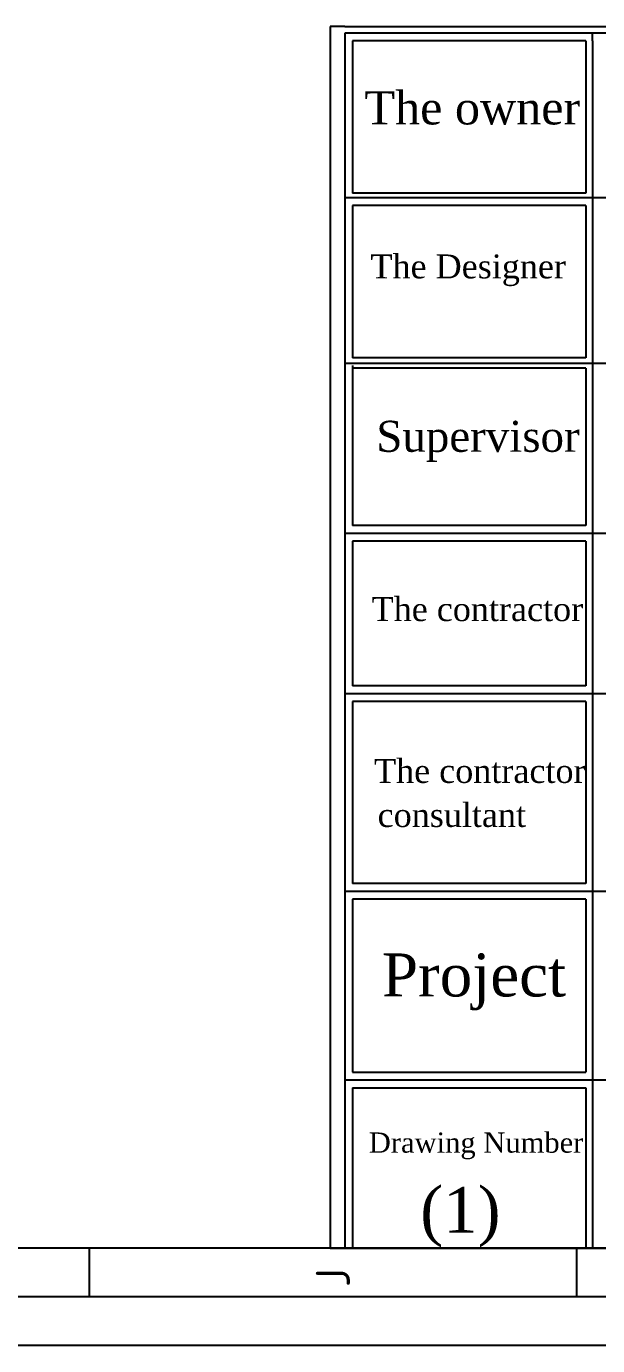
# Model space of a CAD drawing. Header units: inches. Extents: x 17 to 217, y 4 to 204.
# Drawn here: x 147.1 to 170.5, y 4.5 to 58.6 of the extents above; entities that cross this region are included whole.
import ezdxf

# ---------------------------------------------------------------- set-up
doc = ezdxf.new("R2010")
doc.units = ezdxf.units.IN
doc.header["$MEASUREMENT"] = 0
for name, color, linetype in [('035', 5, 'Continuous'), ('BADG', 6, 'Continuous'), ('HATSH', 1, 'Continuous')]:
    doc.layers.add(name, color=color, linetype=linetype)
doc.styles.add('en', font='times.ttf')
doc.styles.add('ISO Proportional', font='isocp.shx')

msp = doc.modelspace()

# ---------------------------------------------------------------- linework, layer by layer
for p, q in [((213.311, 58.324, -0.445), (160.153, 58.324, -0.445)), ((170.046, 58.007, -0.445), (160.469, 58.007, -0.445)), ((160.469, 58.007, -0.445), (160.469, 51.755, -0.445)), ((210.483, 51.567, -0.445), (160.153, 51.567, -0.445)), ((170.046, 51.755, -0.445), (160.469, 51.755, -0.445)), ((170.046, 51.251, -0.445), (160.469, 51.251, -0.445)), ((160.469, 51.251, -0.445), (160.469, 44.998, -0.445)), ((170.046, 44.998, -0.445), (160.469, 44.998, -0.445)), ((210.483, 44.764, -0.445), (160.153, 44.764, -0.445)), ((160.469, 44.682, -0.445), (160.469, 38.113, -0.445)), ((170.046, 44.569, -0.445), (160.469, 44.569, -0.445)), ((170.046, 38.113, -0.445), (160.469, 38.113, -0.445)), ((170.046, 38.113, -0.445), (160.469, 38.113, -0.445)), ((160.469, 37.48, -0.445), (160.469, 31.53, -0.445)), ((170.046, 37.48, -0.445), (160.469, 37.48, -0.445)), ((170.046, 31.53, -0.445), (160.469, 31.53, -0.445)), ((166.15, 31.53, -0.445), (160.469, 31.53, -0.445)), ((213.312, 31.213, -0.445), (160.153, 31.213, -0.445)), ((160.469, 30.896, -0.445), (160.469, 23.415, -0.445)), ((170.046, 30.896, -0.445), (160.469, 30.896, -0.445)), ((166.15, 30.896, -0.445), (160.469, 30.896, -0.445)), ((170.046, 23.415, -0.445), (160.469, 23.415, -0.445)), ((170.046, 23.415, -0.445), (166.783, 23.415, -0.445)), ((213.311, 23.098, -0.445), (160.153, 23.098, -0.445)), ((170.046, 22.782, -0.445), (160.469, 22.782, -0.445)), ((160.469, 22.782, -0.445), (160.469, 15.671, -0.445)), ((170.046, 22.782, -0.445), (166.783, 22.782, -0.445)), ((210.483, 15.354, -0.445), (160.153, 15.354, -0.445)), ((159.552, 8.459, -0.445), (213.298, 8.459, -0.445)), ((215.298, 6.452, -0.445), (19.41, 6.452, -0.445))]:
    msp.add_line(p, q)
at = {"linetype": 'ByBlock', "ltscale": 50}
for p, q in [((160.469, 15.671, -0.445), (170.046, 15.671, -0.445)), ((160.469, 15.038, -0.445), (170.046, 15.038, -0.445))]:
    msp.add_line(p, q, dxfattribs=at)
at = {"elevation": -0.445}
for points in [[(170.046, 58.007), (170.046, 51.755)], [(170.046, 51.251), (170.046, 44.998)], [(170.046, 44.569), (170.046, 38.113)], [(170.046, 37.48), (170.046, 31.53)], [(170.046, 30.896), (170.046, 23.415)], [(170.046, 22.782), (170.046, 15.671)]]:
    msp.add_lwpolyline(points, dxfattribs=at)
at = {"layer": '035'}
for p, q in [((213.298, 8.459, -0.445), (21.41, 8.455, -0.445)), ((149.666, 8.452, -0.445), (149.666, 6.459, -0.445)), ((169.666, 8.452, -0.445), (169.666, 6.459, -0.445)), ((217.298, 4.452, -0.445), (17.41, 4.452, -0.445))]:
    msp.add_line(p, q, dxfattribs=at)
at = {"layer": 'HATSH', "linetype": 'Continuous'}
for p, q in [((160.153, 58.605, -0.445), (159.552, 58.605, -0.445)), ((159.552, 58.605, -0.445), (159.552, 54.988, -0.445)), ((160.153, 58.605, -0.445), (172.611, 58.605, -0.445)), ((160.153, 58.324, -0.445), (160.153, 45.067, -0.445)), ((170.329, 58.007, -0.445), (170.329, 58.324, -0.445)), ((170.329, 58.007, -0.445), (170.329, 54.237, -0.445)), ((159.552, 56.222, -0.445), (159.552, 14.161, -0.445)), ((170.329, 54.237, -0.445), (170.329, 48.065, -0.445)), ((170.329, 48.065, -0.445), (170.329, 41.576, -0.445)), ((160.153, 45.067, -0.445), (160.153, 23.994, -0.445)), ((170.329, 41.576, -0.445), (170.329, 35.423, -0.445)), ((160.153, 37.797, -0.445), (211.313, 37.797, -0.445)), ((170.329, 35.423, -0.445), (170.329, 29.428, -0.445)), ((170.329, 29.428, -0.445), (170.329, 23.098, -0.445)), ((160.153, 23.994, -0.445), (160.153, 8.459, -0.445)), ((170.329, 23.098, -0.445), (170.329, 16.883, -0.445)), ((170.329, 16.883, -0.445), (170.329, 10.64, -0.445)), ((160.469, 15.038, -0.445), (160.469, 8.459, -0.445)), ((170.046, 15.038, -0.445), (170.046, 8.459, -0.445)), ((159.552, 14.161, -0.445), (159.552, 8.459, -0.445)), ((170.329, 10.64, -0.445), (170.329, 8.459, -0.445))]:
    msp.add_line(p, q, dxfattribs=at)

# ---------------------------------------------------------------- texts
at = {"layer": '035', "style": 'ISO Proportional'}
msp.add_text('J', height=1.4, rotation=90, dxfattribs=at).set_placement((160.364, 6.859, -0.445))
at = {"layer": 'BADG', "style": 'en'}
for s, height, p in [('The owner', 1.3629, (160.96, 54.581, -0.445)), ('The Designer', 0.98124, (161.209, 48.262, -0.445)), ('Supervisor', 1.2752, (161.449, 41.141, -0.445)), ('The contractor', 0.98124, (161.257, 34.194, -0.445)), ('The contractor', 0.98124, (161.356, 27.55, -0.445)), ('consultant', 0.9812, (161.504, 25.742, -0.445)), ('Project', 1.7671, (161.679, 18.785, -0.445)), ('Drawing Number', 0.83004, (161.14, 12.372, -0.445)), ('(1)', 1.8709, (163.253, 9.091, -0.445))]:
    msp.add_text(s, height=height, dxfattribs=at).set_placement(p)

doc.saveas('drawing.dxf')
